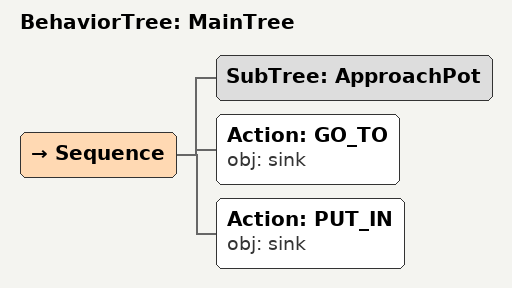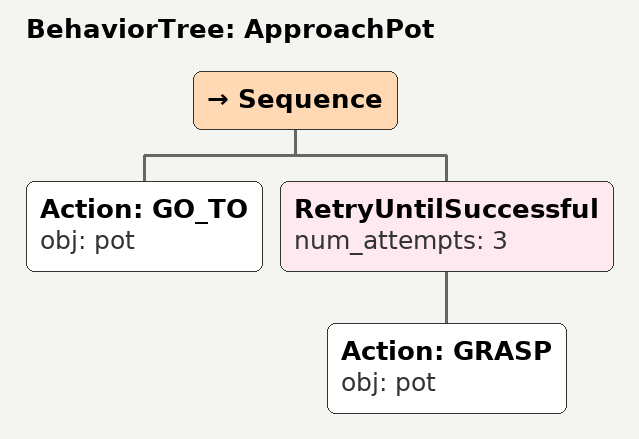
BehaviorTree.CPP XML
<root main_tree_to_execute="MainTree">
  <BehaviorTree ID="MainTree">
    <Sequence>
      <!-- Execute subtree ApproachPot -->
      <SubTree ID="ApproachPot" />
      <!-- Go to sink -->
      <Action ID="GO_TO" obj="sink" />
      <!-- Put in sink -->
      <Action ID="PUT_IN" obj="sink" />
    </Sequence>
  </BehaviorTree>
  <!-- Subtree definition ApproachPot -->
  <BehaviorTree ID="ApproachPot">
    <Sequence>
      <!-- Go to pot -->
      <Action ID="GO_TO" obj="pot" />
      <!-- Retry GRASP pot up to 3 attempts -->
      <RetryUntilSuccessful num_attempts="3">
        <!-- Grasp pot -->
        <Action ID="GRASP" obj="pot" />
      </RetryUntilSuccessful>
    </Sequence>
  </BehaviorTree>
</root>
